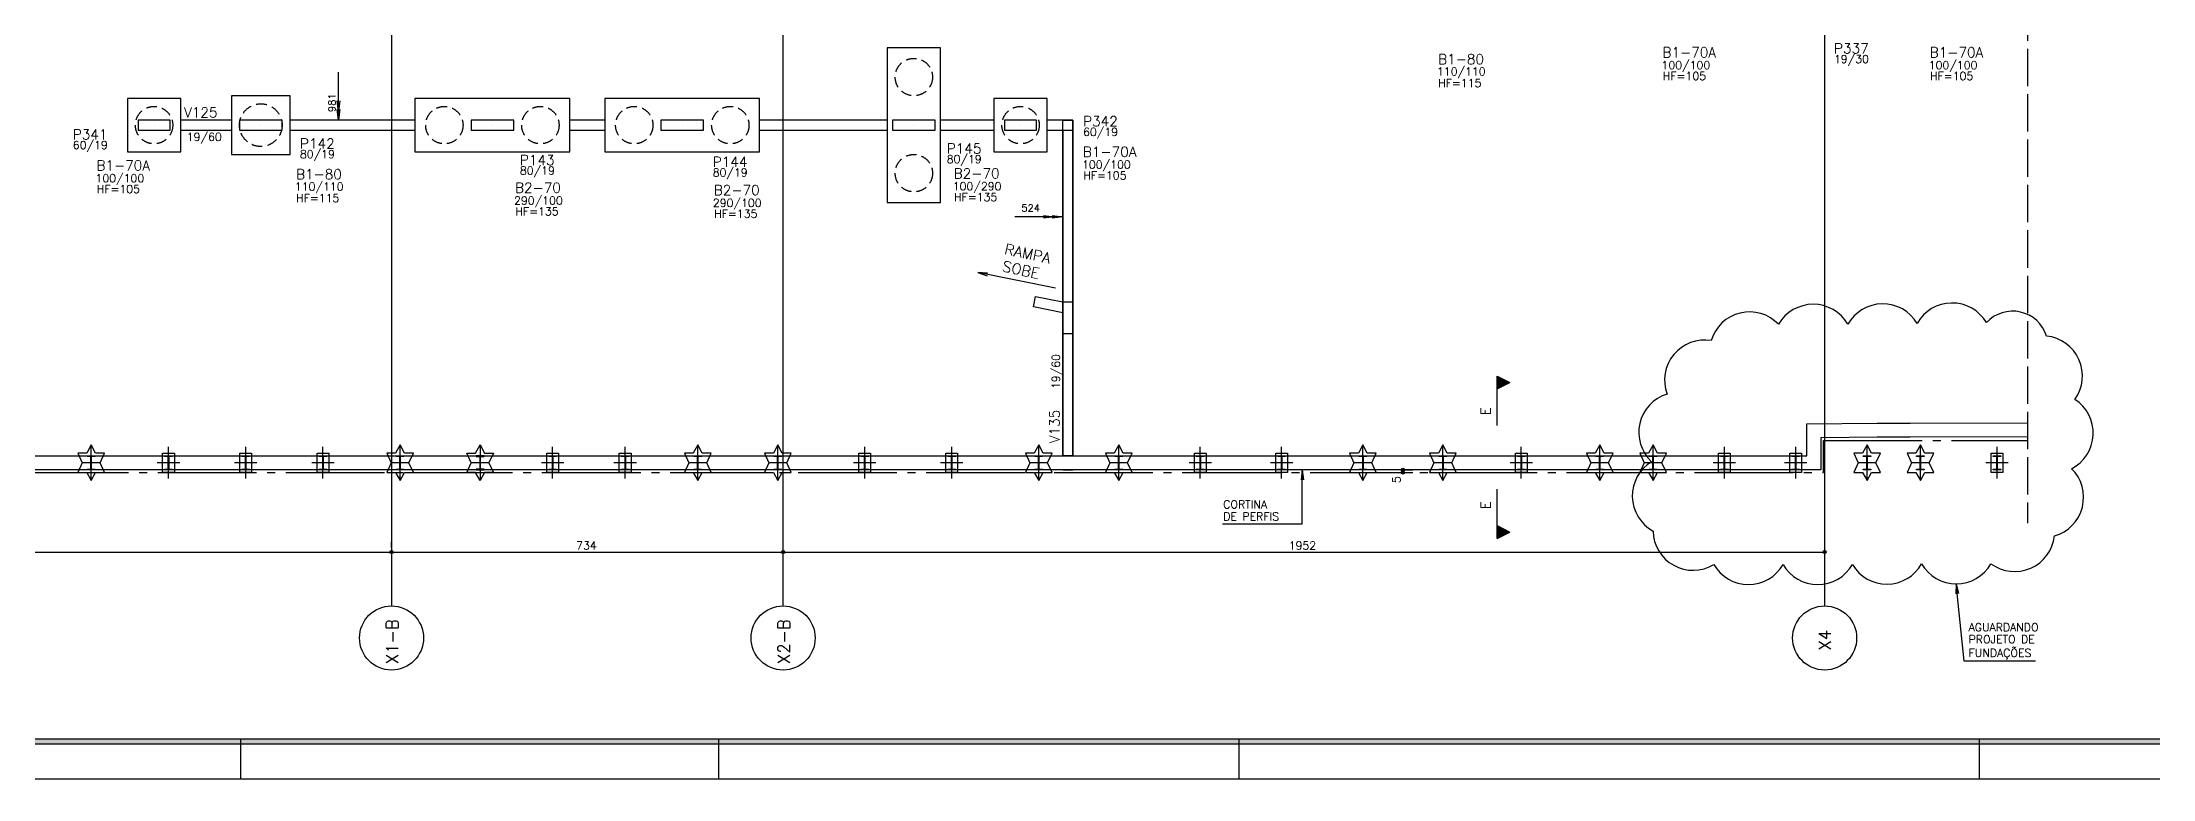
# Model space of a CAD drawing. Extents: x -9640 to 1528, y -572 to 5735.
# Drawn here: x -7540 to -3584, y -572 to 807 of the extents above; entities that cross this region are included whole.
import ezdxf

# ---------------------------------------------------------------- set-up
doc = ezdxf.new("R2010")
doc.units = 0
doc.header["$LTSCALE"] = 100
doc.header["$MEASUREMENT"] = 0
for name, pattern in [('ESTILO_TQS_0001', [0.85, 0.7, -0.15]), ('ESTILO_TQS_0002', [0.3, 0.2, -0.1]), ('ESTILO_TQS_0004', [2.4, 1.5, 0.2, 0.15, -0.2, 0.15, -0.2])]:
    doc.linetypes.add(name, pattern=pattern)
doc.layers.get('0').update_dxf_attribs({"color": 245, "linetype": 'CONTINUOUS'})
for name, color, linetype in [('01', 7, 'CONTINUOUS'), ('100', 7, 'CONTINUOUS'), ('11', 7, 'CONTINUOUS'), ('12', 7, 'CONTINUOUS'), ('178', 7, 'CONTINUOUS'), ('18', 4, 'CONTINUOUS'), ('2', 5, 'CONTINUOUS'), ('201', 7, 'ESTILO_TQS_0001'), ('205', 5, 'ESTILO_TQS_0004'), ('21', 1, 'CONTINUOUS'), ('210', 7, 'ESTILO_TQS_0002'), ('221', 102, 'CONTINUOUS'), ('224', 7, 'CONTINUOUS'), ('242', 7, 'CONTINUOUS'), ('244', 6, 'CONTINUOUS'), ('251', 5, 'CONTINUOUS'), ('3', 1, 'CONTINUOUS'), ('30', 7, 'CONTINUOUS'), ('8', 7, 'CONTINUOUS'), ('9', 3, 'CONTINUOUS')]:
    doc.layers.add(name, color=color, linetype=linetype)
doc.styles.get("Standard").update_dxf_attribs({"font": 'ROMANS.SHX'})

# ---------------------------------------------------------------- blocks, each defined once
blk = doc.blocks.new('PERFIL_1', base_point=(-6719.126106, 19.696))
at = {"layer": '178', "linetype": 'Continuous'}
for p, q in [((-6727.459439, 37.795874), (-6719.126106, 53.029334)), ((-6719.126106, 53.029334), (-6710.792773, 37.795874)), ((-6735.792773, 19.696), (-6744.126106, 37.795874)), ((-6744.126106, 37.795874), (-6727.459439, 37.795874)), ((-6744.126106, 1.595874), (-6735.792773, 19.696)), ((-6727.459439, 1.595874), (-6744.126106, 1.595874)), ((-6719.126106, -13.637333), (-6727.459439, 1.595874)), ((-6726.476716, 32.796), (-6726.476716, 31.676)), ((-6711.776716, 32.796), (-6726.476716, 32.796)), ((-6726.476716, 31.676), (-6720.436716, 31.676)), ((-6720.436716, 7.716), (-6726.476716, 7.716)), ((-6726.476716, 7.716), (-6726.476716, 6.596)), ((-6726.476716, 6.596), (-6711.776716, 6.596)), ((-6719.456716, 30.696), (-6719.456716, 8.696)), ((-6710.792773, 1.595874), (-6719.126106, -13.637333)), ((-6718.796716, 8.696), (-6718.796716, 30.696)), ((-6717.816716, 31.676), (-6711.776716, 31.676)), ((-6711.776716, 7.716), (-6717.816716, 7.716)), ((-6711.776716, 31.676), (-6711.776716, 32.796)), ((-6711.776716, 6.596), (-6711.776716, 7.716)), ((-6710.792773, 37.795874), (-6694.126106, 37.795874)), ((-6694.126106, 1.595874), (-6710.792773, 1.595874)), ((-6694.126106, 37.795874), (-6702.459439, 19.696)), ((-6702.459439, 19.696), (-6694.126106, 1.595874))]:
    blk.add_line(p, q, dxfattribs=at)
at = {"layer": '178'}
for p, q in [((-6719.126106, 53.029334), (-6719.126106, -13.637333)), ((-6702.459439, 19.696), (-6735.792773, 19.696))]:
    blk.add_line(p, q, dxfattribs=at)
at = {"layer": '178', "linetype": 'Continuous'}
for centre, start, end in [((-6720.436716, 30.696), 0, 90), ((-6720.436716, 8.696), 270, 0), ((-6717.816716, 30.696), 90, 180), ((-6717.816716, 8.696), 180.000001, 270)]:
    blk.add_arc(centre, 0.98, start, end, dxfattribs=at)
blk = doc.blocks.new('PERFIL_2', base_point=(4774.568046, 4849.683))
at = {"layer": '178'}
for p, q in [((4763.543551, 4867.783), (4785.593551, 4867.783)), ((4763.543552, 4831.583), (4763.543551, 4867.783)), ((4774.568046, 4820.027813), (4774.568046, 4879.327813)), ((4785.593551, 4867.783), (4785.593552, 4831.583)), ((4795.593551, 4849.683), (4753.543551, 4849.683)), ((4785.593552, 4831.583), (4763.543552, 4831.583))]:
    blk.add_line(p, q, dxfattribs=at)
at = {"layer": '178', "linetype": 'Continuous'}
for p, q in [((4767.218047, 4861.663), (4767.218047, 4862.783)), ((4767.218047, 4862.783), (4781.918047, 4862.783)), ((4773.258047, 4861.663), (4767.218047, 4861.663)), ((4767.218047, 4836.583), (4767.218047, 4837.703)), ((4767.218047, 4837.703), (4773.258047, 4837.703)), ((4781.918047, 4836.583), (4767.218047, 4836.583)), ((4774.238047, 4838.683), (4774.238047, 4860.683)), ((4774.898047, 4860.683), (4774.898047, 4838.683)), ((4781.918047, 4861.663), (4775.878047, 4861.663)), ((4775.878047, 4837.703), (4781.918047, 4837.703)), ((4781.918047, 4862.783), (4781.918047, 4861.663)), ((4781.918047, 4837.703), (4781.918047, 4836.583))]:
    blk.add_line(p, q, dxfattribs=at)
for centre, start, end in [((4773.258047, 4860.683), 360, 90), ((4773.258047, 4838.683), 270, 360), ((4775.878047, 4860.683), 90, 179.999999), ((4775.878047, 4838.683), 180, 270)]:
    blk.add_arc(centre, 0.98, start, end, dxfattribs=at)

msp = doc.modelspace()

# ---------------------------------------------------------------- linework, layer by layer
for p, q in [((-7168.325601, -497.090714), (-7168.325601, -572.090714)), ((-6272.075601, -497.090714), (-6272.075601, -572.090714)), ((-5297.075601, -497.090714), (-5297.075601, -572.090714)), ((-3909.575601, -497.090714), (-3909.575601, -572.090714))]:
    msp.add_line(p, q)
for points in [[(-9639.575601, -572.090714), (1527.924399, -572.090714), (1527.924399, 5735.409286), (-9639.575601, 5735.409286), (-9639.575601, -572.090714)], [(1452.924399, -497.090714), (1452.924399, -507.590714), (-9462.575601, -507.590714), (-9462.575601, 5670.909286), (1452.924399, 5670.909286), (1452.924399, 5660.409286), (-9452.075601, 5660.409286), (-9452.075601, -497.090714), (1452.924399, -497.090714)], [(-9452.075601, -497.090714), (1452.924399, -497.090714), (1452.924399, 5660.409286), (-9452.075601, 5660.409286), (-9452.075601, -497.090714)]]:
    msp.add_lwpolyline(points)
for points in [[(1452.924399, -507.590714), (-9462.575601, -507.590714), (-9452.075601, -497.090714)], [(1452.924399, -507.590714), (-9452.075601, -497.090714), (1452.924399, -497.090714)]]:
    msp.add_solid(points)
at = {"layer": '01'}
msp.add_line((-5627.126021, 642.596), (-5608.126021, 642.596), dxfattribs=at)
for points in [[(-8845.77539, 4970.396), (-8973.923768, 4970.396), (-8973.923768, 32.796), (-4232.626021, 32.796), (-4232.626021, 92.655338), (-4100.626021, 93.796), (-4038.748658, 93.795713), (-3819.126021, 94.823616), (-3819.126021, 68.623463), (-4038.626021, 67.596), (-4100.626021, 67.596), (-4206.426021, 66.680956), (-4206.426021, 6.596), (-9000.123768, 6.596), (-9000.123768, 4996.596), (-8845.77539, 4996.596), (-8845.77539, 4970.396)], [(-7185.126021, 661.596), (-7280.126, 661.596)], [(-7280.126, 642.596), (-7185.126021, 642.596)], [(-6841.126, 661.595992), (-7075.126021, 661.595974)], [(-7075.126021, 642.595974), (-6841.126, 642.595992)], [(-6485.126, 661.596), (-6551.126, 661.596)], [(-6551.126, 642.596), (-6485.126, 642.596)], [(-5956.126, 661.596), (-6195.126, 661.596)], [(-6195.126, 642.596), (-5956.126, 642.596)], [(-5756.126, 661.596), (-5856.126, 661.596)], [(-5856.126, 642.596), (-5756.126, 642.596)], [(-5608.126021, 661.596), (-5656.126, 661.596)], [(-5656.126, 642.596), (-5627.126021, 642.596)], [(-5627.126021, 642.596), (-5627.126021, 32.796)], [(-5608.126021, 32.796), (-5608.126021, 661.596)], [(-5682.126454, 311.569091), (-5678.222374, 331.183692), (-5627.126021, 321.013368), (-5627.126021, 321.013368), (-5608.126021, 321.013368), (-5608.126021, 309.013368), (-5608.126021, 304.013368), (-5608.126021, 261.013368), (-5627.126021, 261.013368), (-5627.126021, 300.621039), (-5682.126581, 311.568451)], [(-5627.126021, 6.596), (-5608.126021, 6.596)]]:
    msp.add_lwpolyline(points, dxfattribs=at)
at = {"layer": '100'}
msp.add_lwpolyline([(-8845.77539, 4970.396), (-8973.923768, 4970.396), (-8973.923768, 32.796), (-4232.626021, 32.796), (-4232.626021, 92.655338), (-4100.626021, 93.796), (-4038.748658, 93.795713), (-3819.126021, 94.823616), (-3819.126021, 68.623463), (-4038.626021, 67.596), (-4100.626021, 67.596), (-4206.426021, 66.680956), (-4206.426021, 6.596), (-9000.123768, 6.596), (-9000.123768, 4996.596), (-8845.77539, 4996.596), (-8845.77539, 4970.396)], dxfattribs=at)
at = {"layer": '18'}
for p, q in [((-6885.123768, 5249.096126), (-6885.123768, -248.404)), ((-6151.123768, -248.404), (-6151.123768, 5249.096126)), ((-4199.123325, 2665.096), (-4199.123325, -248.404))]:
    msp.add_line(p, q, dxfattribs=at)
for centre in [(-6885.123768, -308.404), (-6151.123768, -308.404), (-4199.123325, -308.404)]:
    msp.add_circle(centre, 60, dxfattribs=at)
at = {"layer": '2'}
for points in [[(-7360.126, 642.596), (-7300.126, 642.596), (-7300.126, 661.596), (-7360.126, 661.596), (-7360.126, 642.596)], [(-7170.126021, 642.596026), (-7090.126021, 642.596026), (-7090.126021, 661.596026), (-7170.126021, 661.596026), (-7170.126021, 642.596026)], [(-6736.126, 642.596026), (-6656.126, 642.596026), (-6656.126, 661.596026), (-6736.126, 661.596026), (-6736.126, 642.596026)], [(-6380.126, 642.596), (-6300.126, 642.596), (-6300.126, 661.596), (-6380.126, 661.596), (-6380.126, 642.596)], [(-5946.126, 642.596), (-5866.126, 642.596), (-5866.126, 661.596), (-5946.126, 661.596), (-5946.126, 642.596)], [(-5736.126, 642.596), (-5676.126, 642.596), (-5676.126, 661.596), (-5736.126, 661.596), (-5736.126, 642.596)]]:
    msp.add_lwpolyline(points, dxfattribs=at)
at = {"layer": '201'}
msp.add_lwpolyline([(-5454.126, 5101.596), (-5454.126, 2665.096), (-3819.126021, 2665.096), (-3819.126021, -93.404)], dxfattribs=at)
at = {"layer": '205'}
msp.add_line((-9003.123768, 1.596), (-4201.426021, 1.596), dxfattribs=at)
msp.add_lwpolyline([(-4201.426021, 1.595874), (-4201.426021, 61.610145), (-3819.126021, 61.610145)], dxfattribs=at)
at = {"layer": '21', "color": 2, "linetype": 'Continuous'}
for p, q in [((-6984.462884, 661.595981), (-6984.462884, 751.595981)), ((-6984.462884, 677.328881), (-6987.094304, 697.316441)), ((-6984.462884, 661.595981), (-6987.094304, 681.583541)), ((-6981.831464, 697.316441), (-6984.462884, 677.328881)), ((-6981.831464, 681.583541), (-6984.462884, 661.595981)), ((-5627.126021, 480.200512), (-5717.126021, 480.200512)), ((-5662.846481, 482.831932), (-5642.858921, 480.200512)), ((-5642.858921, 480.200512), (-5662.846481, 477.569092)), ((-5647.113581, 482.831932), (-5627.126021, 480.200512)), ((-5627.126021, 480.200512), (-5647.113581, 477.569092))]:
    msp.add_line(p, q, dxfattribs=at)
at = {"layer": '210'}
for centre, radius in [((-5906.126, 742.096), 35), ((-7330.126, 652.096), 35), ((-7130.126021, 652.096026), 40), ((-6786.126, 652.096026), 35), ((-6606.126, 652.096026), 35), ((-6430.126, 652.096), 35), ((-6250.126, 652.096), 35), ((-5706.126, 652.096), 35), ((-5906.126, 562.096), 35)]:
    msp.add_circle(centre, radius, dxfattribs=at)
at = {"layer": '221', "color": 11, "linetype": 'Continuous'}
for p, q in [((-5010.561741, 6.596), (-5010.561741, 6.596)), ((-5010.249382, 1.596), (-5010.249382, 1.596)), ((-4991.811741, 6.596), (-4970.98437, 6.596)), ((-4991.499382, 1.596), (-4970.98437, 1.596)), ((-4989.73437, 1.596), (-4989.73437, 6.596)), ((-8294.123303, -147.400597), (-6885.123768, -147.400597)), ((-6885.123768, -138.823737), (-6885.123768, -128.650597)), ((-6885.123768, -138.823737), (-6885.123768, -128.650597)), ((-6885.123768, -147.400597), (-6151.123768, -147.400597)), ((-6885.123768, -157.573737), (-6885.123768, -157.573737)), ((-6885.123768, -157.573737), (-6885.123768, -157.573737)), ((-6151.123768, -141.032971), (-6151.123768, -128.650597)), ((-6151.123768, -141.032971), (-6151.123768, -128.650597)), ((-6151.123768, -147.400597), (-4199.123325, -147.400597)), ((-4199.123325, -145.405472), (-4199.123325, -145.405472)), ((-6151.123768, -159.782971), (-6151.123768, -159.782971)), ((-6151.123768, -159.782971), (-6151.123768, -159.782971)), ((-4199.123325, -164.155472), (-4199.123325, -166.150597))]:
    msp.add_line(p, q, dxfattribs=at)
for points in [[(-5640.850071, 347.057931), (-5786.518093, 376.051939), (-5767.808391, 374.823303), (-5786.518093, 376.051939), (-5768.763903, 370.022741)], [(-5327.85338, -94.347177), (-5178.093122, -94.347177), (-5178.093122, 6.596), (-5175.645755, -11.993591), (-5178.093122, 6.596), (-5180.540488, -11.993591)]]:
    msp.add_lwpolyline(points, dxfattribs=at)
for centre, radius in [((-4989.73437, 6.596), 3), ((-4989.73437, 1.596), 3), ((-4989.73437, 6.596), 1.5), ((-4989.73437, 1.596), 1.5), ((-6885.123768, -147.400597), 3), ((-6885.123768, -147.400597), 3), ((-6885.123768, -147.400597), 1.5), ((-6885.123768, -147.400597), 1.5), ((-6151.123768, -147.400597), 3), ((-6151.123768, -147.400597), 3), ((-6151.123768, -147.400597), 1.5), ((-6151.123768, -147.400597), 1.5), ((-4199.123325, -147.400597), 3), ((-4199.123325, -147.400597), 1.5)]:
    msp.add_circle(centre, radius, dxfattribs=at)
at = {"layer": '224'}
for p, q in [((-4813.070919, 89.76912), (-4813.070919, 181.9291)), ((-4813.070919, 181.9291), (-4789.070908, 169.9291)), ((-4813.070919, 157.929078), (-4789.070908, 169.9291)), ((-4810.930485, 158.999283), (-4810.930485, 180.85894)), ((-4808.790119, 160.069489), (-4808.790119, 179.788735)), ((-4806.649708, 161.139695), (-4806.649708, 178.718575)), ((-4804.509342, 162.209854), (-4804.509342, 177.648369)), ((-4802.368977, 163.28006), (-4802.368931, 176.578164)), ((-4800.228565, 164.350266), (-4800.228565, 175.508004)), ((-4798.088142, 165.420472), (-4798.088188, 174.437798)), ((-4795.94772, 166.490677), (-4795.947777, 173.367592)), ((-4793.807354, 167.560883), (-4793.807354, 172.297387)), ((-4791.666988, 168.631043), (-4791.666988, 171.227158)), ((-4813.070919, -121.968246), (-4813.070919, -29.808265)), ((-4813.070919, -97.968223), (-4789.070908, -109.968246)), ((-4813.070919, -121.968246), (-4789.070908, -109.968246)), ((-4810.930485, -120.898086), (-4810.930485, -99.038428)), ((-4808.790119, -119.82788), (-4808.790119, -100.108634)), ((-4806.649708, -118.75772), (-4806.649708, -101.17884)), ((-4804.509342, -117.687514), (-4804.509342, -102.249)), ((-4802.368931, -116.617309), (-4802.368977, -103.319205)), ((-4800.228565, -115.547149), (-4800.228565, -104.389411)), ((-4798.088188, -114.476943), (-4798.088142, -105.459617)), ((-4795.947777, -113.406737), (-4795.94772, -106.529822)), ((-4793.807354, -112.336532), (-4793.807354, -107.600028)), ((-4791.666988, -111.266303), (-4791.666988, -108.670188))]:
    msp.add_line(p, q, dxfattribs=at)
at = {"layer": '242'}
for p, q in [((-7330.126, 652.096), (-7330.126, 652.096)), ((-7130.126021, 652.096026), (-7130.126021, 652.096026)), ((-6696.126, 652.096026), (-6696.126, 652.096026)), ((-6340.126, 652.096), (-6340.126, 652.096)), ((-5906.126, 652.096), (-5906.126, 652.096)), ((-5706.126, 652.096), (-5706.126, 652.096))]:
    msp.add_line(p, q, dxfattribs=at)
at = {"layer": '244'}
msp.add_lwpolyline([(-5608.126021, 32.796), (-5627.126021, 32.796), (-5627.126021, 661.596), (-5608.126021, 661.596), (-5608.126021, 32.796)], dxfattribs=at)
at = {"layer": '251', "linetype": 'Continuous'}
for points in [[(-5956.126, 797.096), (-5956.126, 507.096), (-5856.126, 507.096), (-5856.126, 797.096), (-5956.126, 797.096)], [(-7280.126, 702.096), (-7380.126, 702.096), (-7380.126, 602.096), (-7280.126, 602.096), (-7280.126, 702.096)], [(-7075.126021, 597.096026), (-7075.126021, 707.096026), (-7185.126021, 707.096026), (-7185.126021, 597.096026), (-7075.126021, 597.096026)], [(-6841.126, 602.096026), (-6551.126, 602.096026), (-6551.126, 702.096026), (-6841.126, 702.096026), (-6841.126, 602.096026)], [(-6485.126, 602.096), (-6195.126, 602.096), (-6195.126, 702.096), (-6485.126, 702.096), (-6485.126, 602.096)], [(-5656.126, 702.096), (-5756.126, 702.096), (-5756.126, 602.096), (-5656.126, 602.096), (-5656.126, 702.096)]]:
    msp.add_lwpolyline(points, dxfattribs=at)
at = {"layer": '3', "linetype": 'Continuous'}
msp.add_lwpolyline([(-3804.194644, -351.958677), (-3937.898549, -351.958677), (-3952.581797, -206.945334), (-3948.274177, -225.193811), (-3952.581797, -206.945334), (-3953.144009, -225.686903)], dxfattribs=at)
at = {"layer": '3', "color": 1, "linetype": 'Continuous'}
for centre, radius, start, end in [((-4220.528659, 241.571157), 75, 30.014893, 150.014893), ((-4090.168761, 242.406723), 75, 30.719593, 150.719593), ((-3960.32381, 243.95161), 75, 30.643746, 150.643746), ((-4339.792145, 227.3212), 75, 43.612245, 163.612245), ((-3846.777192, 237.083659), 66.607527, 17.387963, 137.387963), ((-4424.255285, 174.532139), 75, 80.398131, 200.398131), ((-3790.92651, 182.38634), 75, 324.097198, 84.097198), ((-4472.437932, 76.725948), 75, 107.149027, 227.149027), ((-3770.767786, 75.339846), 75, 297.232592, 57.232592), ((-4484.628312, -42.432162), 75, 121.168415, 241.168415), ((-3788.77381, -45.077285), 75, 285.758506, 45.758506), ((-4445.811509, -106.613129), 75, 181.162884, 301.162884), ((-3842.945579, -108.969202), 75, 233.654552, 353.654552), ((-4342.008365, -133.361324), 75, 209.937635, 329.937635), ((-4212.14305, -133.436091), 75, 209.996392, 329.996392), ((-4082.677318, -132.695424), 75, 210.659173, 330.659173), ((-3952.365771, -131.912149), 75, 210.029603, 330.029603)]:
    msp.add_arc(centre, radius, start, end, dxfattribs=at)
at = {"layer": '30'}
msp.add_lwpolyline([(-5682.126454, 311.569091), (-5678.222374, 331.183692), (-5627.126021, 321.013368), (-5627.126021, 321.013368), (-5608.126021, 321.013368), (-5608.126021, 309.013368), (-5608.126021, 304.013368), (-5608.126021, 261.013368), (-5627.126021, 261.013368), (-5627.126021, 300.621039), (-5682.126581, 311.568451)], dxfattribs=at)

# ---------------------------------------------------------------- block references
at = {"layer": '178', "xscale": -1, "rotation": 180}
for p in [(-7448.126106, 19.696), (-6869.125137, 19.696), (-6311.125148, 19.696), (-6161.125148, 19.696), (-5672.125158, 19.696), (-5522.125158, 19.696), (-5064.626738, 19.696), (-4914.626738, 19.696), (-4620.626127, 19.696), (-4520.626738, 19.696), (-4119.626664, 19.696), (-4019.626053, 19.696)]:
    msp.add_blockref('PERFIL_1', p, dxfattribs=at)
at = {"layer": '178'}
for name, p in [('PERFIL_2', (-7303.12618, 19.695874)), ('PERFIL_2', (-7158.37618, 19.695874)), ('PERFIL_2', (-7013.62618, 19.696)), ('PERFIL_1', (-6719.126717, 19.690666)), ('PERFIL_2', (-6583.125752, 19.696)), ('PERFIL_2', (-6447.125755, 19.696)), ('PERFIL_2', (-5998.125762, 19.696)), ('PERFIL_2', (-5835.125766, 19.696)), ('PERFIL_2', (-5369.376201, 19.695874)), ('PERFIL_2', (-5216.876201, 19.696)), ('PERFIL_2', (-4767.626433, 19.696)), ('PERFIL_2', (-4386.959843, 19.696)), ('PERFIL_2', (-4253.292948, 19.696)), ('PERFIL_2', (-3875.959819, 19.696))]:
    msp.add_blockref(name, p, dxfattribs=at)

# ---------------------------------------------------------------- texts
at = {"layer": '11', "linetype": 'Continuous'}
msp.add_text('19/60', height=15, dxfattribs=at).set_placement((-7268.891498, 622.562337))
msp.add_text('19/60', height=15, rotation=90, dxfattribs=at).set_placement((-5632.42377, 157.820897))
at = {"layer": '12', "linetype": 'Continuous'}
for s, p in [('110/110', (-4925.77946, 745.019882)), ('100/100', (-4504.84116, 756.910464)), ('HF=105', (-4502.404324, 736.620055)), ('19/30', (-4181.670426, 768.438342)), ('100/100', (-4003.990222, 756.911011)), ('HF=105', (-4001.553386, 736.620602)), ('HF=115', (-4923.417705, 723.449524)), ('60/19', (-5588.980186, 631.875967)), ('60/19', (-7482.504206, 607.362797)), ('80/19', (-7056.740878, 590.241969)), ('80/19', (-5844.532567, 580.915415)), ('100/100', (-7439.985102, 545.212281)), ('80/19', (-6644.536556, 559.405075)), ('80/19', (-6283.11276, 555.896201)), ('100/100', (-5590.993549, 570.684458)), ('HF=105', (-5588.556714, 550.394049)), ('HF=105', (-7437.548266, 524.921872)), ('110/110', (-7066.278996, 529.520034)), ('HF=115', (-7063.917241, 507.949676)), ('290/100', (-6655.372123, 503.378241)), ('290/100', (-6282.845838, 498.964116)), ('100/290', (-5833.210187, 530.081563)), ('HF=135', (-5830.773351, 509.791154)), ('HF=135', (-6652.935287, 483.087832)), ('HF=135', (-6280.409002, 478.673707))]:
    msp.add_text(s, height=15, dxfattribs=at).set_placement(p)
at = {"layer": '18'}
for s, p in [('X1-B', (-6872.3732, -357.149205)), ('X2-B', (-6138.3732, -357.149205)), ('X4', (-4187.347855, -331.651168))]:
    msp.add_text(s, height=22.5, rotation=90, dxfattribs=at).set_placement(p)
at = {"layer": '21', "color": 2, "linetype": 'Continuous'}
msp.add_text('981', height=13.5, rotation=90, dxfattribs=at).set_placement((-6989.996803, 676.595983))
msp.add_text('524', height=13.5, dxfattribs=at).set_placement((-5704.553796, 490.164141))
at = {"layer": '221', "color": 11, "linetype": 'Continuous'}
msp.add_text('5', height=15, rotation=90, dxfattribs=at).set_placement((-4994.23437, -18.403995))
for s, p in [('CORTINA', (-5326.314943, -65.689534)), ('DE PERFIS', (-5326.314943, -88.189534)), ('734', (-6539.123768, -142.900597)), ('1952', (-5203.623546, -142.900597))]:
    msp.add_text(s, height=15, dxfattribs=at).set_placement(p)
at = {"layer": '224', "linetype": 'Continuous'}
for p in [(-4825.568877, 109.047724), (-4825.568877, -67.286869)]:
    msp.add_text('E', height=18.2, rotation=90, dxfattribs=at).set_placement(p)
at = {"layer": '3', "linetype": 'Continuous'}
for s, p in [('AGUARDANDO', (-3929.310891, -295.865647)), ('PROJETO DE', (-3929.310891, -318.365647))]:
    msp.add_text(s, height=15, dxfattribs=at).set_placement(p)
at = {"layer": '3'}
msp.add_text('FUNDAÇÕES', height=15, dxfattribs=at).set_placement((-3929.310891, -343.865647))
at = {"layer": '30'}
for s, p in [('SOBE', (-5741.704663, 378.699909)), ('RAMPA', (-5737.580796, 410.862648))]:
    msp.add_text(s, height=20, rotation=-12, dxfattribs=at).set_placement(p)
at = {"layer": '8', "linetype": 'Continuous'}
msp.add_text('V125', height=18.75, dxfattribs=at).set_placement((-7273.943284, 666.596))
msp.add_text('V135', height=18.75, rotation=90, dxfattribs=at).set_placement((-5632.858169, 56.35766))
at = {"layer": '9'}
for s, p in [('B1-70A', (-4503.096979, 779.072427)), ('B1-70A', (-4002.246041, 779.072974)), ('B1-80', (-4923.590844, 766.206066)), ('B1-70A', (-5589.249369, 592.846421)), ('B1-70A', (-7438.240921, 567.374244)), ('B1-80', (-7064.09038, 550.706218)), ('B2-70', (-5831.466006, 552.243526)), ('B2-70', (-6653.627942, 525.540204)), ('B2-70', (-6281.101657, 521.126079))]:
    msp.add_text(s, height=18.75, dxfattribs=at).set_placement(p)
at = {"layer": '9', "linetype": 'Continuous'}
for s, p in [('P337', (-4181.670426, 786.438342)), ('P341', (-7482.504206, 625.362797)), ('P342', (-5588.980186, 649.875967)), ('P142', (-7056.740878, 608.241969)), ('P143', (-6644.536556, 577.405075)), ('P145', (-5844.532567, 598.915415)), ('P144', (-6283.11276, 573.896201))]:
    msp.add_text(s, height=18.75, dxfattribs=at).set_placement(p)

doc.saveas('drawing.dxf')
